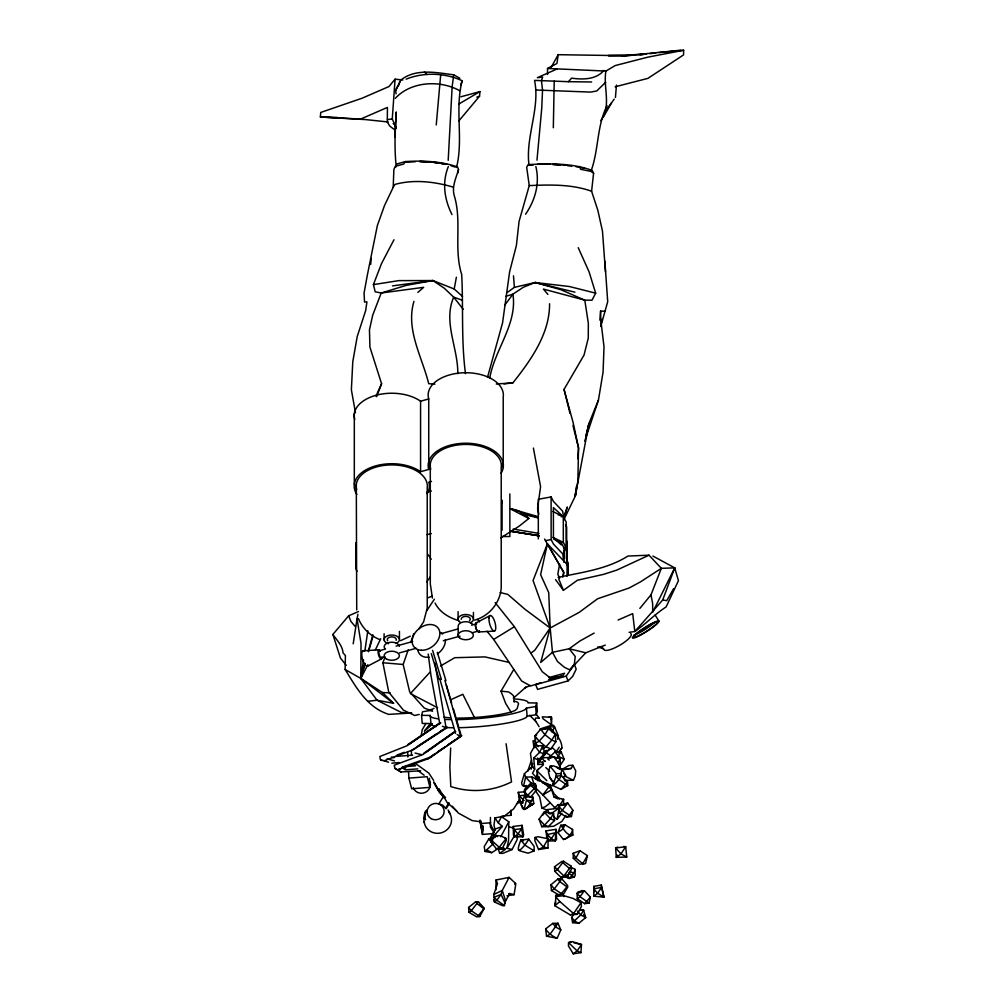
<?xml version="1.0" encoding="UTF-8"?>
<svg xmlns="http://www.w3.org/2000/svg" width="1004" height="1004" viewBox="0 0 1004 1004"><rect width="100%" height="100%" fill="white"/><g stroke="black" fill="none" stroke-linecap="round" stroke-linejoin="round"><path stroke-width="1.5" d="M567.059 576.246L567.084 541.206M568.251 575.054L568.264 562.88L566.745 560.583M547.519 74.509L547.531 68.46L556.944 63.465L558.186 54.693L624.739 55.709M502.075 502.853L502.075 500.193L502.088 530.263M615.163 86.783L647.906 78.375L683.561 54.906L683.636 50.263L647.956 57.128L615.201 65.561L605.914 71.071C602.977 87.197 611.787 106.813 600.643 120.656M605.475 271.996L602.488 231.196L597.857 210.376L591.594 191.262L593.602 173.102L592.122 170.442C572.192 162.874 549.238 163.526 528.054 164.656L526.673 167.241L529.259 185.614L519.055 221.457L516.395 245.478L509.643 271.695L502.552 322.899L487.505 377.341M358.478 611.549L348.664 615.778L332.876 634.44C336.855 640.175 342.464 645.547 343.054 652.864L345.414 655.562L345.125 669.492C356.244 687.464 367.087 707.506 388.749 714.371L411.765 713.003L401.299 712.438L377.027 700.227L360.8 678.428L361.026 643.401L357.047 618.866L357.939 614.26M547.983 848.016L548.109 838.792L538.169 836.734L535.032 837.474L534.806 840.524L538.571 849.535L547.983 848.016L543.415 847.037L535.032 837.474L536.45 838.001M495.901 889.757L496.064 879.993L509.116 877.383L515.541 883.407L515.705 884.675L514.086 894.664L506.982 895.806M549.564 303.76C549.79 333.742 530.815 360.235 512.969 382.788L503.995 383.955M548.586 717.345L551.384 717.107L551.572 724.951L553.555 725.39L554.597 726.896L558.362 735.907L557.722 739.308M551.836 766.391L550.129 766.303L556.178 773.707L556.116 776.142L552.702 785.454L560.972 789.395L567.724 785.592L567.561 781.978L561.412 775.64L560.822 773.62L562.19 769.415L553.568 765.851L550.129 766.303L548.41 771.674L549.715 777.284L551.924 780.974L553.832 781.501C549.652 790.763 560.245 778.64 561.412 775.64L556.116 776.142L558.977 779.518L567.724 785.592M483.037 825.966L482.221 832.216L480.025 821.046M406.143 79.153C423.776 72.062 445.01 72.74 462.204 80.772C454.599 108.921 463.635 139.255 456.506 167.492M394.886 137.008L396.266 111.959C395.087 130.043 394.221 148.617 396.241 166.538M593.791 886.394L593.803 896.208L603.969 897.149L601.283 885.089L593.791 886.394L593.879 892.016M450.671 748.005L449.867 766.73L450.796 786.559C471.064 793.147 492.5 791.378 511.538 781.903L506.091 743.751M553.329 127.734L554.208 81.136L534.542 80.395C540.365 108.633 525.192 136.971 529.045 165.346M526.159 794.189L526.033 797L530.878 796.95L536.362 790.098L535.935 787.287M355.466 412.707L351.375 389.778L352.781 361.741L357.211 336.578L365.644 310.65L366.937 301.827L364.527 302.091L364.075 293.005L367.351 275.096L377.366 225.536L384.532 205.481L393.191 187.371L393.869 169.513L395.212 166.363L403.821 164.003L405.214 161.594C422.734 160.427 440.819 161.242 457.56 166.915L458.502 169.55L457.774 173.002M536.977 160.163L541.721 108.583L542.549 90.034L541.457 80.722L542.662 77.107L537.353 77.672L557.019 69M542.21 764.257L537.968 764.483L538.257 759.815L544.821 753.841L542.825 745.746L534.831 745.708L530.438 753.452L532.396 766.353L534.693 769.127L532.484 773.344L539.763 781.062M396.065 127.859L392.275 118.886L395.074 79.178L402.868 79.994M563.934 519.545L575.279 496.089L575.493 492.977M577.815 458.803L578.542 447.935L573.171 422.734L564.035 389.401L584.039 355.065L588.281 338.072L588.331 323.263L584.792 300.171L560.91 289.704L535.119 282.5L514.399 287.357L507.196 292.515M382.147 760.605L380.491 759.677L379.801 756.552L406.996 745.746L439.84 723.005L407.674 744.667M580.914 952.633L581.492 944.513L572.33 941.576L568.565 942.58L568.427 945.969L573.259 953.8L580.914 952.633L577.124 950.926L568.565 942.58L571.176 942.229M490.429 817.407L490.429 827.17L493.202 831.35M448.198 160.339L452.151 86.645L453.72 74.848C436.351 72.577 415.455 68.134 400.709 80.194L395.689 90.322L396.04 93.861M388.222 121.986L365.745 119.601L320.364 117.004L320.74 112.448L362.18 98.179L389 86.532L395.074 79.178M615.452 97.413L616.443 85.076M458.728 121.045L479.536 96.221L479.925 91.59L460.911 96.786M599.84 320.125L600.605 311.039L604.734 311.328M556.141 897.664L556.379 894.815L562.679 894.162L563.721 895.668L573.046 898.417L580.99 902.721L581.467 906.411L577.3 914.33L570.222 914.87L554.798 905.708L556.379 894.815M436.251 124.923L440.681 74.773M370.677 264.479L371.254 258.367M384.13 760.794L413.548 749.586L447.131 727.009M494.144 899.609L494.42 901.968L502.803 905.784L504.447 905.558L505.414 900.174L502.251 890.473L509.116 877.383L508.099 877.91M531.204 769.164L532.697 763.504M600.605 311.039L600.794 320.038L604.019 346.782L603.065 372.195L598.459 400.006L588.959 423.475L575.279 496.089L576.296 486.777M440.304 742.207L455.69 731.376L422.797 754.569L394.221 765.224L394.898 768.361L400.96 771.963L420.701 770.796M465.479 373.664C461.125 340.507 463.409 307.638 461.689 274.531C453.457 248.415 462.267 221.169 454.097 195.09C451.863 186.255 456.13 177.884 458.502 169.55M517.575 835.428L517.047 839.796L512.078 849.535L502.891 853.362L499.641 853.274L498.524 849.811M400.307 768.788L398.525 769.491L429.223 758.346L461.702 735.33L457.887 737.965M512.078 849.535L506.907 848.242L508.576 840.323L508.79 821.774L501.536 816.691L494.947 817.896L493.993 825.188L494.884 829.166L492.726 835.19M367.841 701.281L377.027 700.227L393.543 703.327L360.8 678.428L363.523 659.992M364.879 650.768L367.828 630.801M563.131 576.547L563.746 572.443L544.595 539.073M501.887 816.039L510.936 815.336L510.747 810.178M353.195 643.815L357.047 618.866M530.878 783.158L530.539 785.354L524.239 791.541L526.033 797L533.952 788.906L535.709 786.094L535.37 783.798L530.878 783.158L524.565 789.332L524.239 791.541L528.129 795.582L530.878 796.95M522.143 825.351L521.565 828.676L522.946 836.821L514.349 836.821L513.458 835.14L513.257 826.455L522.143 825.351L523.624 834.889L522.946 836.821L518.001 834.023L514.123 829.63L513.257 826.455M537.968 764.483L538.257 759.815L533.739 758.083L539.6 752.385L542.825 745.746M575.279 496.089L577.865 481.33L578.542 447.935L572.97 425.42M559.592 564.248L557.822 574.238L559.655 578.166M559.579 766.792L560.383 762.274L559.881 758.622L553.706 756.84L547.77 759.011L549.175 760.103M421.04 736.296L422.257 729.682L425.972 723.445M462.555 296.469L454.197 289.001L456.381 277.217M553.568 816.942L557.069 819.389L559.228 808.019L558.161 804.668L566.093 804.568M556.078 829.354L555.25 840.85L548.134 840.976L547.456 834.5L546.013 830.848L556.078 829.354L556.555 839.432L555.25 840.85L551.234 838.654L547.456 834.5L555.4 832.793L551.234 838.654L548.134 840.976M427.127 809.826L424.617 813.78L423.65 818.273L424.341 822.791M425.483 811.019L424.642 814.909L425.495 819.841L425.244 818.812M424.905 815.938L425.734 812.048L424.617 813.78M562.767 576.961L563.746 572.443L547.393 543.842L533.061 580.5L550.167 628.002L552.476 652.336L557.446 661.448L564.386 667.284L569.72 669.869L585.746 652.813L605.274 645.095M563.495 804.831L563.62 799.335L553.957 796.95L550.33 785.103L531.681 776.92L525.632 777.109L524.452 773.67L532.396 766.353M589.072 903.06L590.377 897.162L584.353 890.686L578.266 891.778L577.099 893.296L577.275 898.655L584.604 903.675L589.072 903.06L580.011 896.723L577.099 893.296L584.353 890.686L580.011 896.723L577.275 898.655M587.39 855.609L585.633 863.478L583.437 864.155L575.869 858.056L573.158 853.312L579.961 850.727L587.39 855.609L582.709 863.829L579.747 864.218L573.271 858.244L573.158 853.312M413.937 301.388C405.516 329.651 422.119 356.872 428.708 383.691L434.908 384.143M524.452 773.67L521.653 782.718L522.143 784.99L523.523 786.119L525.632 777.109L532.082 784.137M585.784 436.878L588.959 423.475L585.784 436.715M571.414 816.528L572.907 810.278L567.624 802.962L558.776 806.225L559.04 812.638L566.783 817.168L571.414 816.528L562.278 810.404L558.776 806.225M600.781 325.058L602.162 319.259M448.336 166.576C441.86 182.54 444.395 199.445 451.976 214.567M527.251 796.348L524.477 795.984L521.189 804.618L522.582 808.571C526.447 812.073 532.321 800.489 532.798 797.063L530.024 796.699M555.777 901.943L554.798 905.708L559.856 901.567L573.56 913.527L577.3 914.33M393.543 703.327L382.436 692.547L360.8 678.428L364.967 663.368M368.292 651.32L372.873 634.766M566.771 564.072L547.393 543.842L540.616 574.677L548.736 592.636L550.167 628.002L540.704 662.452L552.476 652.336L569.193 648.747L579.848 641.041L594.167 633.072M538.445 746.599L535.396 743.412L535.584 738.731M600.743 326.476L607.709 301.715L604.872 261.228M565.666 875.438L567.36 877.96L569.281 878.462L573.874 873.279L575.016 869.326L571 867.218M345.125 669.492L360.8 678.428L365.079 663.594M368.506 651.734L372.785 636.9M436.351 726.545A48.305 6.764 -4.8 0 1 430.942 723.558L422.232 723.445L421.554 715.337L422.596 711.736L431.77 710.242A48.305 6.752 -4.8 0 1 433.966 708.322M458.74 727.699A48.305 6.764 -4.8 0 0 527.125 716.166L536.299 714.685L535.621 706.578L536.663 702.976L527.953 702.863A48.305 6.752 -4.8 0 0 515.341 699.022M536.299 714.685L537.353 711.083L536.663 702.976M492.989 833.609L482.409 834.412L483.25 827.723L480.74 823.544L480.552 820.431M489.739 378.069C494.734 349.342 517.549 324.116 512.918 294.172L523.272 287.295L535.119 282.5L569.419 286.529L595.661 293.155L591.996 300.196L584.792 300.171L543.365 289.064L547.933 294.41M527.665 771.348L531.58 759.915M563.959 517.248L567.31 507.02L563.595 518.127M584.717 441.12L598.459 400.006M493.83 894.438L502.251 890.473L501.109 894.426L496.817 900.262L494.42 901.968L493.83 894.438L497.482 883.62L496.064 879.993M559.881 758.622L558.237 763.153L561.249 769.729M432.561 711.259L424.203 708.008L409.67 691.856L403.181 664.472L408.201 649.826M410.724 642.497L413.736 633.712M492.776 834.989L494.884 829.166L502.364 826.417L498.235 822.765L494.947 817.896M398.513 85.604L399.755 82.202M460.698 84.851L462.204 80.772M419.195 714.446L414.665 715.476L403.37 710.092L388.774 692.208L382.888 662.753L385.047 656.992M629.081 632.294L634.804 631.529L662.703 599.978L674.726 567.85L652.876 556.053M617.159 855.044L616.28 857.366L626.747 857.002L625.705 846.749L623.647 846.41M417.852 292.415L423.638 287.345L381.219 293.005L375.207 291.813L373.413 284.609L381.495 263.6L393.982 239.755M376.625 396.655L381.583 383.729L369.936 347.158L369.459 329.827L372.685 315.243L381.219 293.005L406.269 285.349L432.962 280.555L454.197 289.001M639.862 608.399L651.006 594.832L661.335 568.339L648.998 555.199L627.939 556.053C606.943 569.318 581.881 572.293 558.111 577.4M557.935 832.605L560.834 825.238L564.901 824.761L572.531 829.429L572.87 835.039L563.482 839.62L557.935 832.605L563.031 828.94L564.901 824.761L562.918 826.091M560.797 929.88L557.17 938.251L546.54 936.205L545.661 928.876L552.802 923.366L557.998 923.278L560.797 929.88L555.827 927.106L552.802 923.366M395.689 167.066L396.982 163.966L405.214 161.594L406.469 161.995M565.214 780.284L573.384 780.296L575.229 775.879L575.731 770.896L572.845 765.312L568.992 765.412L562.253 769.34M491.031 842.03L492.286 839.068L496.591 835.767L500.381 835.767L506.029 838.39L506.28 840.574L502.226 848.581L496.566 849.045L491.031 842.03L490.893 839.357L496.591 835.767M572.531 829.429C573.397 832.931 564.449 841.013 563.934 838.817M535.496 779.229L537.717 774.147M375.985 396.128L381.583 383.729M546.402 750.302L544.143 752.222L540.918 759.363L548.849 749.825M375.408 649.801L380.704 638.732M531.191 652.976L534.806 650.178L550.167 628.002L579.195 612.365L597.618 598.748L629.106 588.018L640.539 581.831L661.335 568.339L674.726 567.85L652.7 612.202L652.65 603.605L651.006 594.832M395.689 90.322L397.873 85.98M591.08 170.969C598.76 150.073 596.74 125.764 607.094 105.684M508.79 821.774L500.758 836.759M580.99 902.721L573.56 913.527L570.222 914.87M360.8 678.428L367.765 664.799M563.395 553.254L566.181 547.845L566.156 522.005L563.294 516.508L552.903 511.551M563.859 769.641L571.226 768.449L572.845 765.312M551.999 731.903L554.597 726.896L548.021 726.745M525.594 214.216C535.27 200.047 539.951 183.431 535.847 166.513M519.156 849.773L518.817 850.388L520.423 851.028L528.091 853.199L534.153 850.903L534.115 846.41L528.769 839.168L520.825 840.047C513.232 859.411 524.828 846.259 528.769 839.168M504.497 903.123L509.655 893.535L514.086 894.664M498.235 822.765L501.536 816.691M548.109 838.792L543.415 847.037L538.571 849.535M579.961 850.727L575.869 858.056L573.271 858.244M513.784 669.455L501.009 691.166L505.665 703.427L511.161 712.338M550.857 67.895L558.186 54.693M514.977 884.424L515.541 883.407L514.939 883.671M554.773 871.309L557.044 870.079L563.633 861.319L571.125 866.138L571.452 869.251L567.009 876.944L561.073 877.471L554.773 871.309L554.509 866.766L561.863 861.445L563.633 861.319L562.805 861.758M561.073 877.471L563.897 875.952L571.125 866.138M548.623 758.007L554.999 751.883L561.136 751.758L556.618 758.572M673.634 588.633L666.731 600.668L662.703 599.978M561.838 878.826L554.283 888.942L551.434 890.548L550.958 884.737L557.873 879.065L561.838 878.826L567.624 885.566L567.749 887.109L563.206 894.715L554.283 888.942L550.958 884.737M548.498 728.64L544.984 734.74L539.148 741.165L535.396 743.412L534.894 735.857L540.654 729.23L548.498 728.64L555.187 734.376L555.89 741.642L550.932 748.921L544.143 752.222M603.241 117.255L611.511 102.973M489.764 838.792L494.232 831.111M479.736 916.552L484.166 908.407L478.343 901.705L475.595 901.868L468.579 907.465L468.968 912.272L476.662 916.865L479.736 916.552L471.315 910.716L468.579 907.465M506.907 848.242L514.462 835.805M555.187 734.376L551.811 740.099L545.988 746.825L542.612 749.059M553.543 813.478L550.43 818.737L544.595 825.112L541.796 826.719L539.085 819.189L544.193 812.035L553.543 813.478L554.559 820.481L548.247 826.656L541.796 826.719M468.968 912.272L471.315 910.716L478.343 901.705L475.595 901.868M538.847 762.889L541.934 757.857L551.334 757.33M550.33 785.103L542.863 794.917L555.526 808.458M393.191 187.371L395.024 184.397C413.974 179.164 434.719 181.661 453.344 187.158M567.561 781.978L560.972 789.395M443.642 796.31L438.899 803.79L442.726 805.17L446.065 808.76L449.227 803.777M445.814 807.731L448.964 802.748M519.47 799.811L513.609 808.898L502.678 817.369M559.215 747.189L556.354 751.557L552.125 747.478M426.6 610.859L434.368 599.225M560.132 765.487L564.223 759.4L561.136 751.758M581.554 909.888L583.65 910.201L585.683 917.618L578.781 923.316L572.606 922.651L571.615 917.48L574.087 913.841M418.831 628.918L423.575 621.965L427.227 608.085L427.227 487.906A35.592 21.159 0 0 0 390.217 464.927A35.592 21.159 0 0 0 356.721 489.739M565.967 815.386L561.826 821.448L553.781 826.217L548.924 826.593M566.206 676.144L574.363 664.372L576.196 669.153L572.656 676.445L568.038 680.925L537.554 689.371L535.722 684.59L566.206 676.144L568.038 680.925M567.009 874.396L569.281 878.462L574.1 877.069L575.204 875.488L575.016 869.326M426.763 581.856L430.365 576.785M559.956 804.882L563.62 799.335L562.365 799.799M558.337 752.925L561.901 747.955C561.989 739.484 554.986 733.071 549.426 727.486L542.336 729.544M572.907 810.278L569.092 815.574L566.783 817.168M590.377 897.162L584.604 903.675M606.039 110.252L614.21 99.107M504.836 305.09L512.918 294.172L505.69 296.393M430.628 723.194L424.391 731.213L432.26 723.796M558.299 752.561L561.901 747.955M557.069 819.389L561.889 813.215M478.13 915.886L483.941 908.771L477.126 903.688M542.624 815.248L547.305 809.626L559.228 808.019L550.719 813.98M395.325 98.342C410.9 81.236 440.191 79.793 459.619 90.661M490.228 839.746L502.364 826.417M569.72 669.869L574.275 664.748L575.229 656.465L569.193 648.747L585.746 652.813M554.208 81.136L568.389 81.688L571.615 78.136C582.508 79.73 596.288 79.768 603.856 70.405M430.063 672.115L410.385 693.588L437.568 707.732M538.144 769.265L536.839 770.683L537.291 776.167L542.913 783.095L552.388 785.693M484.97 851.417L493.002 844L488.747 839.03L484.217 846.648L484.97 851.417L491.634 852.685L499.477 847.752M537.843 761.936L539.788 759.94M524.251 809.588L533.777 803.564L532.798 797.063M424.88 730.51L432.373 723.646M553.719 808.596L558.161 804.668M513.308 698.257L525.945 687.087L524.891 687.978L530.2 685.443M579.835 892.531L582.144 890.485M605.688 82.265L596.803 90.937L590.603 92.104L536.387 90.021M528.857 518.478L510.672 509.028C517.336 509.48 524.477 513.521 528.857 518.478L519.043 526.247L500.783 537.906M549.803 803.175L545.235 806.789L541.834 807.944L539.725 797.05L535.383 790.562M593.803 896.208L597.631 893.259L601.597 887.423L601.283 885.089M573.259 953.8L577.124 950.926L581.492 944.513L573.962 942.844M555.563 579.609L563.42 590.327L577.425 580.237L603.542 574.363L616.807 570.096L648.998 555.199M426.185 752.121L437.731 744.002M423.487 753.489L454.749 731.514M435.008 753.766L429.925 757.28L402.905 766.968M437.543 752.009L445.174 746.738M447.721 744.981L455.339 739.722M427.817 758.823L461.602 736.032M559.04 812.638L562.278 810.404L567.624 802.962L564.298 804.693M533.789 784.864L535.37 783.798L536.362 790.098L530.539 785.354L535.709 786.094M409.105 744.215L440.806 722.867M496.566 849.045L499.226 847.276L505.025 840.022L506.029 838.39L504.962 838.327M526.121 808.634L533.777 803.564M418.028 746.035L437.004 733.623M439.539 731.979L443.329 729.494M412.129 750.051L447.056 727.724M572.606 922.651L580.739 914.908L583.65 910.201L579.396 910.189M487.028 631.24L493.667 639.435L514.387 626.709L542.285 671.726L550.468 678.102L562.253 676.232M458.979 103.952L479.925 91.59M440.467 666.041L454.762 657.695L484.932 656.905L509.153 662.427M536.676 734.828L534.894 735.857L539.148 741.165L545.988 746.825L550.932 748.921M546.54 936.205L550.016 934.247L557.998 923.278L555.727 924.471M517.499 802.246L519.859 800.941L520.097 801.895L516.571 803.84M410.285 636.172L400.609 640.665M367.364 666.305L381.369 658.963M476.172 622.882L490.165 615.527M618.075 620.033L632.708 613.632L634.804 631.529C645.71 624.036 654.859 614.172 666.116 606.918L678.453 580.663L674.726 567.85M540.918 682.733L530.614 685.983L521.641 681.026L493.667 639.435M450.758 699.725L462.831 694.291L474.804 718.274M617.661 847.125L615.64 847.953L616.28 857.366L620.936 853.877L625.705 846.749L615.64 847.953L620.936 853.877L626.747 857.002M427.666 597.932L431.883 596.2M474.603 620.171C489.212 616.054 500.306 602.839 501.222 587.578L501.222 467.412A35.592 21.147 0 0 0 464.212 444.446A35.592 21.147 0 0 0 430.716 469.232M397.095 755.008L404.236 752.297M499.641 853.274L505.564 849.271L496.403 849.02M428.771 710.368L431.682 709.339M476.825 97.137L479.536 96.221M556.655 808.873L559.228 808.019M539.939 729.004L550.255 725.679M548.096 729.406L550.757 728.653M354.751 419.446A37.6 22.326 0 0 1 375.872 395.325A37.6 22.326 0 0 1 420.563 401.211L428.733 398.952A37.6 22.339 0 0 1 464.124 372.748A37.6 22.339 0 0 1 503.217 397.019L503.217 467.513M356.909 494.432A37.6 22.339 0 0 1 372.396 466.923A37.6 22.339 0 0 1 420.576 471.704L428.733 469.445A37.6 22.339 0 0 1 469.044 443.316A37.6 22.339 0 0 1 501.096 473.21M431.519 481.431L428.796 482.184A37.6 22.339 0 0 1 427.102 493.704M379.437 650.73L385.473 649.048M396.04 646.124L412.657 641.518M441.346 633.574L457.962 628.968M471.554 625.203L476.084 623.948M381.457 657.884L384.469 657.055M399.579 652.864L416.183 648.27M443.366 640.74L459.983 636.134M472.056 632.784L478.105 631.114A3.715 1.268 74.5 0 1 475.733 627.299A3.715 1.268 74.5 0 1 476.549 624.036M548.824 677.6L564.599 673.232L562.918 675.654L548.573 679.633M508.689 893.798L509.655 893.535M427.039 492.048L431.356 491.019M426.964 534.655L431.281 533.626M492.286 839.068L490.893 839.357L492.374 841.126L499.226 847.276L502.226 848.581M563.947 519.67L562.667 511.212L553.392 501.347L551.108 496.942L538.295 499.277L538.332 538.897M545.461 540.654L551.146 539.612L553.442 544.017L562.717 553.894L563.997 562.34M527.928 787.123L523.523 786.119L526.585 785.567M456.657 719.604A48.305 6.764 -4.8 0 0 526.447 708.058L535.621 706.578M373.413 284.609L398.877 280.618L432.962 280.555L444.333 288.261L453.695 297.171L463.246 309.32M387.469 119.601L392.275 118.886M572.87 835.039C567.285 836.407 563.62 829.015 560.834 825.238M640.627 54.718L646.476 54.015M578.492 166.777L579.697 166.614L580.613 169.312L590.691 171.32L593.602 173.102M392.526 285.864L432.962 280.555M563.721 895.668L555.538 896.61L559.856 901.567M649.588 53.664L655.825 52.974M658.938 52.622L683.636 50.263M530.463 165.196L533.275 164.907M680.762 50.2L621.928 56.111L635.695 54.982M529.259 185.614C549.916 184.636 572.029 184.171 591.594 191.262M523.31 802.836L520.361 803.062L519.47 801.38L518.265 792.332L525.406 791.717M526.146 795.13L519.382 795.72L518.265 792.332M559.793 769.428L571.226 768.449M638.757 54.731L643.351 54.354L608.261 55.609L621.865 55.722M558.337 514.964L561.249 514.738L561.249 516.884M417.827 768.863L405.428 769.83L401.487 767.483M404.876 766.642L415.593 765.814M408.904 778.113L427.24 776.694L429.963 787.374L411.64 788.78L408.904 778.113L408.54 772.051M480.74 823.544L490.755 822.765M496.277 384.043L512.969 382.788M391.836 763.14L399.328 762.588M395.425 756.439L412.619 755.196M411.866 764.985L414.803 764.784M478.745 631.98L494.558 631.077M362.971 650.768L378.797 649.852M407.524 162.159L415.229 161.744M491.734 838.917L488.747 839.03L492.838 839.971M480 904.604L484.166 908.407M556.178 773.707L560.822 773.62M591.645 81.977L568.389 81.688M502.113 536.525L509.869 536.525L509.856 493.943M537.918 164.066L550.117 164.154M421.554 715.337L430.252 715.45A48.305 6.764 -4.8 0 0 438.246 718.826M323.388 117.192L337.206 117.393M547.531 68.46L605.914 71.071M382.436 692.547L390.205 692.835M320.364 117.004L360.624 119.062L387.431 107.415L387.293 122.074L389.753 126.027L393.806 129.202M419.986 161.38L432.737 162.083M419.747 161.669L428.419 162.184M551.472 719.705L551.409 717.333L542.285 716.806L542.976 718.701L551.572 724.951M538.797 718.174L535.609 718.048L534.956 719.994L539.085 726.658M552.966 164.643L560.207 165.12M553.053 164.254L565.817 165.145M403.181 664.472L382.888 662.753M501.009 691.166L508.463 691.894L510.911 693.45L513.471 695.697L514.261 702.147M567.423 165.685L571.728 166.212M576.045 166.752L578.906 167.116M531.831 800.828L526.548 800.15L524.477 795.984M481.104 821.837L472.093 820.569L458.439 813.14L452.277 806.212M434.155 162.284L446.83 164.141M434.205 162.648L437.079 163.062M441.409 163.702L444.283 164.129M539.386 535.659L511.074 531.204L538.96 535.797M510.798 531.342L539.073 535.835M513.182 529.058L538.935 533.388M523.523 786.119L526.41 786.647M573.384 780.296L565.465 776.418L562.893 776.694L565.327 781.162M544.821 753.841L539.6 752.385L534.831 745.708M581.592 167.693L584.278 168.283M535.119 282.5L574.953 292.189M523.134 514.211L538.269 517.913M500.205 592.548L507.798 594.393L525.054 609.34L550.167 628.002M415.016 753.038L421.366 754.594M520.423 512.856L538.244 517.336M501.774 847.727L504.786 848.543M391.46 757.041L393.982 757.731M523.548 840.812L520.825 840.047L525.067 845.242L534.153 850.903M387.092 758.786L394.534 760.906M510.245 508.576L537.918 516.596M458.615 620.585C449.052 617.761 439.689 612.327 435.083 603.09M509.041 826.744L512.994 827.974M380.491 759.677L388.598 762.199M451.172 165.811L455.163 167.066M567.009 876.944L563.897 875.952L554.509 866.766M560.019 879.768L557.873 879.065L560.094 881.863L566.909 886.821L561.098 894.024L559.14 895.129L551.434 890.548M534.856 741.341L533.049 740.726L533.99 747.942M597.832 646.852L603.316 648.747L601.019 646.802M462.129 300.171L453.695 297.171C442.827 322.108 458.213 348.087 457.786 373.726M538.546 761.157L542.499 762.588M555.551 734.84L558.362 735.907M555.89 741.642L551.811 740.099L544.984 734.74L540.654 729.23M544.795 760.894L545.536 761.208M554.559 820.481L550.43 818.737L544.193 812.035M548.247 826.656L544.595 825.112L539.085 819.189M541.834 807.944L547.494 810.404M504.447 905.558L496.817 900.262L494.169 897.187L501.109 894.426L505.087 903.211M569.695 871.372L573.874 873.279M553.455 539.022L561.274 542.725L564.135 548.222M552.928 537.404L563.319 542.348L566.181 547.845M574.1 877.069L568.628 873.003M553.957 796.95L557.898 798.87M393.154 123.63L395.363 124.709L395.802 128.826M532.409 804.907L526.548 800.15L523.975 809.362L521.189 804.618M560.483 769.29L556.881 767.357L558.889 768.738M457.171 734.652L460.66 736.183L444.885 680.398M379.776 639.586C370.037 635.695 362.444 628.316 358.428 618.577M442.45 726.243L446.09 727.862L434.933 663.23M564.223 759.4L558.55 756.301L554.999 751.883M578.781 923.316L574.903 921.183L571.615 917.48M453.72 74.848L459.845 78.237M402.943 766.617L405.578 768.148M487.153 850.087L491.634 852.685M394.898 768.361L400.96 771.963M546.753 753.201L552.049 756.451M603.316 648.747L600.254 646.501M416.108 763.956L428.808 773.08L433.628 780.384M494.897 830.521L493.064 829.229L490.241 824.058M418.153 770.758L424.152 775.226M562.842 862.725L569.695 868.686M456.77 811.194L447.106 802.434L438.936 788.604M561.249 514.738L553.392 507.61L553.43 537.742L561.274 544.871L561.274 542.725M546.841 780.698L536.839 770.683L543.453 764.759L542.725 761.697M541.884 781.514L551.886 789.659L554.233 793.976L559.479 799.121M535.985 788.328L542.863 794.917L551.886 789.659L549.376 785.768M445.575 797.578L441.823 793.913A47.966 45.82 -14.1 0 1 434.544 783.045M443.994 796.925L438.823 791.001L433.791 781.815M444.245 797.879L439.074 791.955L434.029 782.769M545.787 767.545L549.728 771.423M529.572 715.187L536.061 721.738M563.821 773.733L565.829 775.891L562.19 769.415M495.361 834.5L497.382 836.683M424.378 71.886L426.75 74.472M577.4 911.13L580.739 914.908L585.683 917.618L583.613 914.443M355.014 626.295L350.898 621.388L348.664 615.778M535.734 713.831L539.437 718.299M477.565 619.543L479.46 621.878M545.661 928.876C546.929 932.277 555.413 938.514 556.768 937.723M346.292 665.338L340.456 658.084L332.876 634.44M495.148 602.588L514.387 626.709M553.706 756.84L558.312 762.952M541.934 757.857L544.645 761.559M549.715 777.284L552.978 781.752M427.729 554.246L431.205 559.241M655.123 615.075L658.975 621.137A15.7 2.146 -32.5 0 1 639.937 635.419A15.7 2.146 -32.5 0 1 638.268 632.068A15.7 2.146 -32.5 0 1 658.975 621.137M448.123 809.977L450.382 813.955M510.936 815.336L510.459 812.111M565.516 524.678L566.658 526.874L566.695 564.976M547.305 809.626L549.539 813.918M562.679 894.162L563.884 896.597M537.567 758.07L538.859 760.681M578.241 247.699L589.097 271.908L595.661 293.155M558.701 578.844L563.42 590.327M356.947 571.389L355.868 568.578L355.855 542.737M531.681 776.92L534.115 784.337M437.33 652.311L445.952 680.725M431.281 653.579L438.961 678.905M432.586 650.366L441.383 679.482M446.378 684.992L451.612 702.875M453.369 708.837L458.602 726.733M459.481 729.707L460.786 734.188M439.852 679.106L455.59 733.397M564.035 389.401L569.996 413.41M534.479 744.353L535.132 747.164M538.771 514.186L537.567 508.513L540.579 486.664L533.4 448.073M482.409 834.412L479.887 820.193M432.423 598.083L430.302 583.901L430.302 463.722M439.79 723.733L430.954 675.479L428.219 654.068M546.013 830.848L546.791 838.177M533.739 758.083L534.693 769.127M526.435 708.058L527.125 716.166M430.252 715.45L430.942 723.558M513.483 275.786L514.399 287.357M356.721 609.917L356.307 484.217M429.411 778.301L429.963 787.374M407.561 751.544L407.9 757.041M411.389 750.615L411.514 754.945M551.409 717.333L551.409 722.792M564.399 549.841L564.411 558.877L564.122 547.255M563.294 516.508L563.319 542.348M551.108 496.942L551.146 539.612M473.436 612.44L473.436 618.69M458.088 611.662L458.088 619.481M458.175 635.632L458.175 626.621A7.618 4.518 0 0 1 463.798 621.852A7.618 4.518 0 0 1 472.658 624.312M428.733 398.952L428.733 469.445M420.576 401.211L420.576 471.704M399.441 631.365L399.441 639.184M384.093 633.725L384.093 639.987M354.312 413.623L354.312 484.116M453.206 727.737A48.305 6.764 -4.8 0 1 444.797 727.473M451.06 719.604A48.305 6.764 -4.8 0 1 445.437 719.429M457.611 718.073A38.805 5.434 -4.8 0 0 515.253 710.33L517.098 708.698L518.566 703.666L517.612 702.235A38.805 5.434 -4.8 0 0 514.136 701.194M449.88 717.797A38.805 5.434 -4.8 0 1 444.069 717.12M448.575 811.759A13.755 13.14 -14.3 0 1 442.877 832.291A13.755 13.14 -14.3 0 1 424.152 821.586M538.771 777.472A47.954 45.82 -14.2 0 1 537.805 779.945M538.47 776.293A47.966 45.82 -14.3 0 1 536.964 779.97M539.449 777.171A47.966 45.82 -14.3 0 1 538.044 780.886M428.972 779.995A8.835 8.434 -14.1 0 1 425.445 792.332A8.835 8.434 -14.1 0 1 413.234 787.638M479.423 630.6A4.731 1.606 74.5 0 1 477.452 631.24A4.731 1.606 74.5 0 1 475.482 625.58A4.731 1.606 74.5 0 1 476.774 622.982M381.997 656.804A3.715 1.268 74.5 0 1 380.265 657.043A3.715 1.268 74.5 0 1 378.872 652.136A3.715 1.268 74.5 0 1 380.441 651.32M382.047 657.57A4.731 1.606 74.6 0 1 379.851 657.896A4.731 1.606 74.6 0 1 378.081 651.646A4.731 1.606 74.6 0 1 380.077 650.605M368.129 665.552A8.082 2.748 74.5 0 1 362.557 659.39A8.082 2.748 74.5 0 1 364 650.943M384.871 648.634A7.618 4.518 0 0 1 389.803 642.359A7.618 4.518 0 0 1 399.354 646.325M387.657 640.728A4.543 2.698 0 0 1 391.372 636.9A4.543 2.698 0 0 1 396.153 640.288M388.51 643.727A7.706 4.568 -0.1 0 1 385.461 636.963A7.706 4.568 -0.1 0 1 397.22 636.348A7.706 4.568 -0.1 0 1 396.178 643.326M461.238 619.317A4.543 2.711 0 0 1 466.935 616.469A4.543 2.711 0 0 1 469.495 620.635M460.321 622.317A7.706 4.581 0 0 1 460.648 615.665A7.706 4.581 0 0 1 471.805 616.243A7.706 4.581 0 0 1 470.186 622.831M630.663 633.537A15.7 4.029 -30 0 1 619.531 645.384A15.7 4.029 -30 0 1 603.868 648.948M445.362 639.887A15.298 11.144 -38.1 0 1 437.38 653.968M429.122 657.218A15.298 11.144 -38.1 0 1 417.877 650.354M440.442 632.558A15.298 11.144 -38.1 0 1 442.651 634.026M654.131 622.932A14.031 1.92 -32.5 0 1 643.288 630.587A14.031 1.92 -32.5 0 1 633.649 635.243M521.565 828.676L518.001 834.023L514.349 836.821L514.123 829.63L521.565 828.676M523.774 800.426L520.361 803.062L519.382 795.72L523.774 800.426M601.597 887.423L593.703 888.791L597.631 893.259L603.969 897.149L601.597 887.423M431.155 818.649A8.547 8.157 -14.4 0 0 444.144 811.646A8.547 8.157 -14.4 0 0 431.594 804.468A8.547 8.157 -14.4 0 0 431.155 818.649M488.998 617.887A8.082 2.748 74.5 0 0 493.529 630.888A8.082 2.748 74.5 0 0 494.558 621.125A8.082 2.748 74.5 0 0 488.998 617.887M386.389 658.938A7.618 4.518 0 0 0 399.128 656.905A7.618 4.518 0 0 0 389.79 651.37A7.618 4.518 0 0 0 386.389 658.938M460.384 638.444A7.618 4.518 0 0 0 473.122 636.41A7.618 4.518 0 0 0 463.798 630.876A7.618 4.518 0 0 0 460.384 638.444M421.266 650.266A15.298 11.144 -38.1 0 0 439.652 631.478A15.298 11.144 -38.1 0 0 417.099 630.437A15.298 11.144 -38.1 0 0 421.266 650.266M640.565 634.779A14.031 1.92 -32.5 0 0 657.57 622.028A14.031 1.92 -32.5 0 0 639.033 631.817A14.031 1.92 -32.5 0 0 640.565 634.779"/></g></svg>
